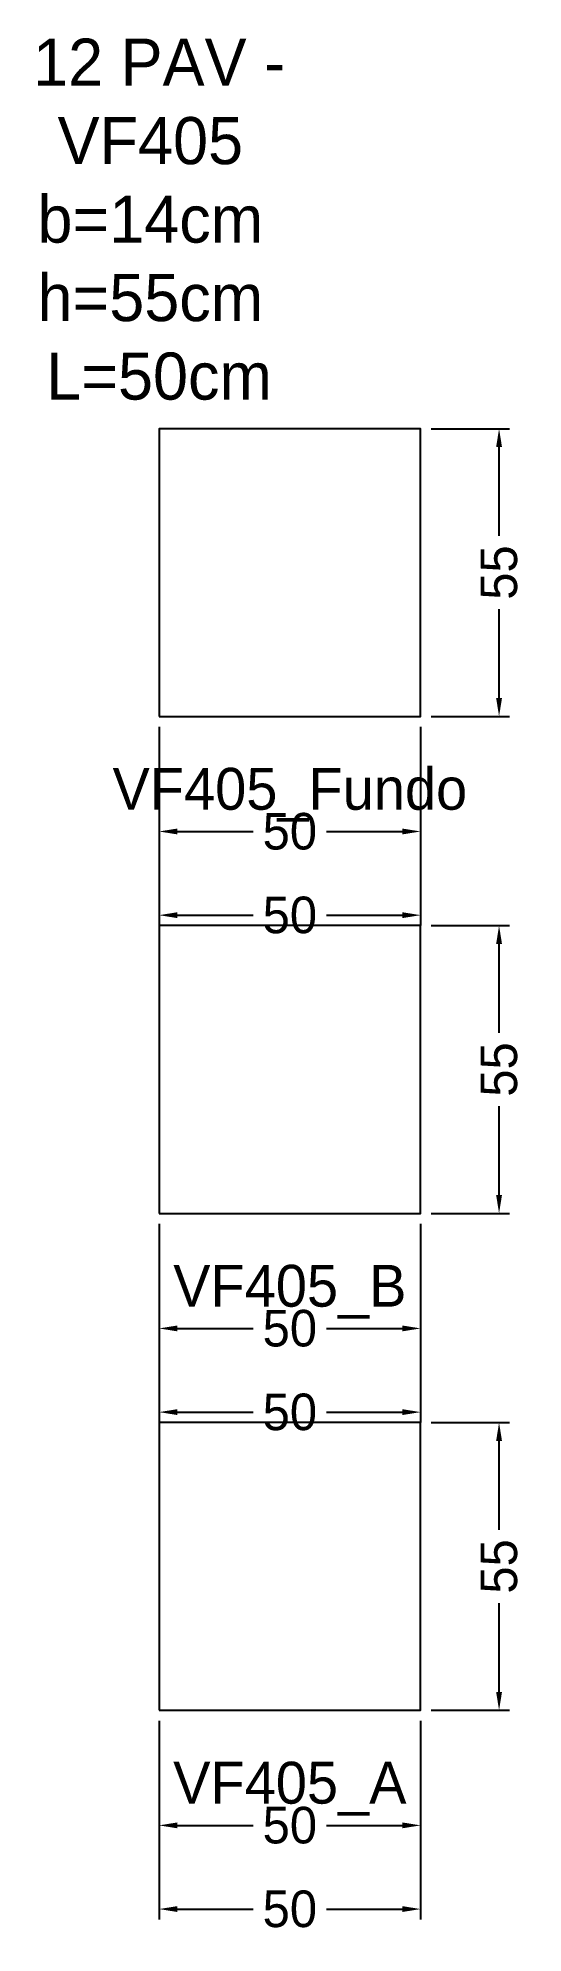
# Model space of a CAD drawing. Header units: metres. Extents: x -23 to 70, y -43 to 320.
import ezdxf

# ---------------------------------------------------------------- set-up
doc = ezdxf.new("R2010")
doc.units = ezdxf.units.M
for name, color, linetype in [('COTA', 3, 'Continuous'), ('NOMENCLATURA', 2, 'Continuous'), ('Paineis', 7, 'Continuous'), ('Texto Secao', 2, 'Continuous')]:
    doc.layers.add(name, color=color, linetype=linetype)
doc.dimstyles.new('COTA_VIG', dxfattribs={"dimtxt": 7, "dimasz": 3.5, "dimexe": 2, "dimexo": 2, "dimgap": 1.5, "dimtad": 1, "dimdec": 1, "dimcen": 2.5, "dimclrd": 3, "dimclre": 3, "dimclrt": 3, "dimazin": 3, "dimtfac": 1, "dimtmove": 0, "dimatfit": 3})

# ---------------------------------------------------------------- blocks, each defined once
blk = doc.blocks.new('_CLOSEDFILLED')
at = {"color": 0, "linetype": 'BYBLOCK'}
blk.add_solid([(-1, 0.16), (0, 0), (-1, -0.16)], dxfattribs=at)
blk = doc.blocks.new('*D1')
at = {"color": 3}
for p, q in [((0, -2), (0, -24)), ((50, -2), (50, -24)), ((3.5, -22), (18, -22)), ((32, -22), (46.5, -22))]:
    blk.add_line(p, q, dxfattribs=at)
at = {"layer": 'Defpoints'}
for p in [(0, 0), (50, 0), (0, -22)]:
    blk.add_point(p, dxfattribs=at)
at = {"layer": 'COTA', "color": 3, "xscale": 3.5, "yscale": 3.5, "rotation": 180}
blk.add_blockref('_CLOSEDFILLED', (0, -22), dxfattribs=at)
at = {"layer": 'COTA', "color": 3, "xscale": 3.5, "yscale": 3.5}
blk.add_blockref('_CLOSEDFILLED', (50, -22), dxfattribs=at)
at = {"layer": 'COTA', "color": 3, "insert": (25, -22), "char_height": 7, "attachment_point": 5}
blk.add_mtext('50', dxfattribs=at)
blk = doc.blocks.new('*D2')
at = {"color": 3}
for p, q in [((0, -2), (0, -40)), ((50, -2), (50, -40)), ((3.5, -38), (18, -38)), ((32, -38), (46.5, -38))]:
    blk.add_line(p, q, dxfattribs=at)
at = {"layer": 'Defpoints'}
for p in [(0, 0), (50, 0), (0, -38)]:
    blk.add_point(p, dxfattribs=at)
at = {"layer": 'COTA', "color": 3, "xscale": 3.5, "yscale": 3.5, "rotation": 180}
blk.add_blockref('_CLOSEDFILLED', (0, -38), dxfattribs=at)
at = {"layer": 'COTA', "color": 3, "xscale": 3.5, "yscale": 3.5}
blk.add_blockref('_CLOSEDFILLED', (50, -38), dxfattribs=at)
at = {"layer": 'COTA', "color": 3, "insert": (25, -38), "char_height": 7, "attachment_point": 5}
blk.add_mtext('50', dxfattribs=at)
blk = doc.blocks.new('*D3')
at = {"color": 3}
for p, q in [((52, 55), (67, 55)), ((65, 34.5), (65, 51.5)), ((65, 3.5), (65, 20.5)), ((52, 0), (67, 0))]:
    blk.add_line(p, q, dxfattribs=at)
at = {"layer": 'Defpoints'}
for p in [(50, 55), (50, 0), (65, 0)]:
    blk.add_point(p, dxfattribs=at)
at = {"layer": 'COTA', "color": 3, "xscale": 3.5, "yscale": 3.5}
for p, rotation in [((65, 55), 90), ((65, 0), 270)]:
    blk.add_blockref('_CLOSEDFILLED', p, dxfattribs=dict(at, rotation=rotation))
at = {"layer": 'COTA', "color": 3, "insert": (65, 27.5), "char_height": 7, "attachment_point": 5, "rotation": 90}
blk.add_mtext('55', dxfattribs=at)
blk = doc.blocks.new('*D4')
at = {"color": 3}
for p, q in [((0, 93), (0, 71)), ((50, 93), (50, 71)), ((3.5, 73), (18, 73)), ((32, 73), (46.5, 73))]:
    blk.add_line(p, q, dxfattribs=at)
at = {"layer": 'Defpoints'}
for p in [(0, 95), (50, 95), (0, 73)]:
    blk.add_point(p, dxfattribs=at)
at = {"layer": 'COTA', "color": 3, "xscale": 3.5, "yscale": 3.5, "rotation": 180}
blk.add_blockref('_CLOSEDFILLED', (0, 73), dxfattribs=at)
at = {"layer": 'COTA', "color": 3, "xscale": 3.5, "yscale": 3.5}
blk.add_blockref('_CLOSEDFILLED', (50, 73), dxfattribs=at)
at = {"layer": 'COTA', "color": 3, "insert": (25, 73), "char_height": 7, "attachment_point": 5}
blk.add_mtext('50', dxfattribs=at)
blk = doc.blocks.new('*D5')
at = {"color": 3}
for p, q in [((0, 93), (0, 55)), ((50, 93), (50, 55)), ((3.5, 57), (18, 57)), ((32, 57), (46.5, 57))]:
    blk.add_line(p, q, dxfattribs=at)
at = {"layer": 'Defpoints'}
for p in [(0, 95), (50, 95), (0, 57)]:
    blk.add_point(p, dxfattribs=at)
at = {"layer": 'COTA', "color": 3, "xscale": 3.5, "yscale": 3.5, "rotation": 180}
blk.add_blockref('_CLOSEDFILLED', (0, 57), dxfattribs=at)
at = {"layer": 'COTA', "color": 3, "xscale": 3.5, "yscale": 3.5}
blk.add_blockref('_CLOSEDFILLED', (50, 57), dxfattribs=at)
at = {"layer": 'COTA', "color": 3, "insert": (25, 57), "char_height": 7, "attachment_point": 5}
blk.add_mtext('50', dxfattribs=at)
blk = doc.blocks.new('*D6')
at = {"color": 3}
for p, q in [((52, 150), (67, 150)), ((65, 129.5), (65, 146.5)), ((65, 98.5), (65, 115.5)), ((52, 95), (67, 95))]:
    blk.add_line(p, q, dxfattribs=at)
at = {"layer": 'Defpoints'}
for p in [(50, 150), (50, 95), (65, 95)]:
    blk.add_point(p, dxfattribs=at)
at = {"layer": 'COTA', "color": 3, "xscale": 3.5, "yscale": 3.5}
for p, rotation in [((65, 150), 90), ((65, 95), 270)]:
    blk.add_blockref('_CLOSEDFILLED', p, dxfattribs=dict(at, rotation=rotation))
at = {"layer": 'COTA', "color": 3, "insert": (65, 122.5), "char_height": 7, "attachment_point": 5, "rotation": 90}
blk.add_mtext('55', dxfattribs=at)
blk = doc.blocks.new('*D7')
at = {"color": 3}
for p, q in [((0, 188), (0, 166)), ((50, 188), (50, 166)), ((3.5, 168), (18, 168)), ((32, 168), (46.5, 168))]:
    blk.add_line(p, q, dxfattribs=at)
at = {"layer": 'Defpoints'}
for p in [(0, 190), (50, 190), (0, 168)]:
    blk.add_point(p, dxfattribs=at)
at = {"layer": 'COTA', "color": 3, "xscale": 3.5, "yscale": 3.5, "rotation": 180}
blk.add_blockref('_CLOSEDFILLED', (0, 168), dxfattribs=at)
at = {"layer": 'COTA', "color": 3, "xscale": 3.5, "yscale": 3.5}
blk.add_blockref('_CLOSEDFILLED', (50, 168), dxfattribs=at)
at = {"layer": 'COTA', "color": 3, "insert": (25, 168), "char_height": 7, "attachment_point": 5}
blk.add_mtext('50', dxfattribs=at)
blk = doc.blocks.new('*D8')
at = {"color": 3}
for p, q in [((0, 188), (0, 150)), ((50, 188), (50, 150)), ((3.5, 152), (18, 152)), ((32, 152), (46.5, 152))]:
    blk.add_line(p, q, dxfattribs=at)
at = {"layer": 'Defpoints'}
for p in [(0, 190), (50, 190), (0, 152)]:
    blk.add_point(p, dxfattribs=at)
at = {"layer": 'COTA', "color": 3, "xscale": 3.5, "yscale": 3.5, "rotation": 180}
blk.add_blockref('_CLOSEDFILLED', (0, 152), dxfattribs=at)
at = {"layer": 'COTA', "color": 3, "xscale": 3.5, "yscale": 3.5}
blk.add_blockref('_CLOSEDFILLED', (50, 152), dxfattribs=at)
at = {"layer": 'COTA', "color": 3, "insert": (25, 152), "char_height": 7, "attachment_point": 5}
blk.add_mtext('50', dxfattribs=at)
blk = doc.blocks.new('*D9')
at = {"color": 3}
for p, q in [((52, 245), (67, 245)), ((65, 224.5), (65, 241.5)), ((65, 193.5), (65, 210.5)), ((52, 190), (67, 190))]:
    blk.add_line(p, q, dxfattribs=at)
at = {"layer": 'Defpoints'}
for p in [(50, 245), (50, 190), (65, 190)]:
    blk.add_point(p, dxfattribs=at)
at = {"layer": 'COTA', "color": 3, "xscale": 3.5, "yscale": 3.5}
for p, rotation in [((65, 245), 90), ((65, 190), 270)]:
    blk.add_blockref('_CLOSEDFILLED', p, dxfattribs=dict(at, rotation=rotation))
at = {"layer": 'COTA', "color": 3, "insert": (65, 217.5), "char_height": 7, "attachment_point": 5, "rotation": 90}
blk.add_mtext('55', dxfattribs=at)

msp = doc.modelspace()

# ---------------------------------------------------------------- linework, layer by layer
at = {"layer": 'Paineis'}
for points in [[(0, 190), (50, 190), (50, 245), (0, 245)], [(0, 95), (50, 95), (50, 150), (0, 150)], [(0, 0), (50, 0), (50, 55), (0, 55)]]:
    msp.add_lwpolyline(points, close=True, dxfattribs=at)

# ---------------------------------------------------------------- texts
at = {"layer": 'NOMENCLATURA', "insert": (0, 285), "char_height": 9, "width": 70, "attachment_point": 5}
msp.add_mtext('12 PAV - VF405  b=14cm  h=55cm  L=50cm', dxfattribs=at)
at = {"layer": 'Texto Secao', "char_height": 8, "width": 70, "attachment_point": 5}
for s, insert in [('VF405_Fundo', (25, 175)), ('VF405_B', (25, 80)), ('VF405_A', (25, -15))]:
    msp.add_mtext(s, dxfattribs=dict(at, insert=insert))

# ---------------------------------------------------------------- dimensions: what is measured, and where the dimension line sits
at = {"layer": 'COTA'}
for base, p1, p2, picture, middle in [((65, 190), (50, 190), (50, 245), '*D9', (65, 217.5)), ((65, 95), (50, 95), (50, 150), '*D6', (65, 122.5)), ((65, 0), (50, 0), (50, 55), '*D3', (65, 27.5))]:
    dim = msp.add_linear_dim(base=base, p1=p1, p2=p2, angle=90, dimstyle='COTA_VIG', dxfattribs=at)
    dim.commit()
    dim.dimension.update_dxf_attribs({"geometry": picture, "text_midpoint": middle})
for base, p1, p2, picture, middle in [((0, 168), (0, 190), (50, 190), '*D7', (25, 168)), ((0, 152), (0, 190), (50, 190), '*D8', (25, 152)), ((0, 73), (0, 95), (50, 95), '*D4', (25, 73)), ((0, 57), (0, 95), (50, 95), '*D5', (25, 57)), ((0, -22), (0, 0), (50, 0), '*D1', (25, -22)), ((0, -38), (0, 0), (50, 0), '*D2', (25, -38))]:
    dim = msp.add_linear_dim(base=base, p1=p1, p2=p2, dimstyle='COTA_VIG', dxfattribs=at)
    dim.commit()
    dim.dimension.update_dxf_attribs({"geometry": picture, "text_midpoint": middle})

doc.saveas('drawing.dxf')
